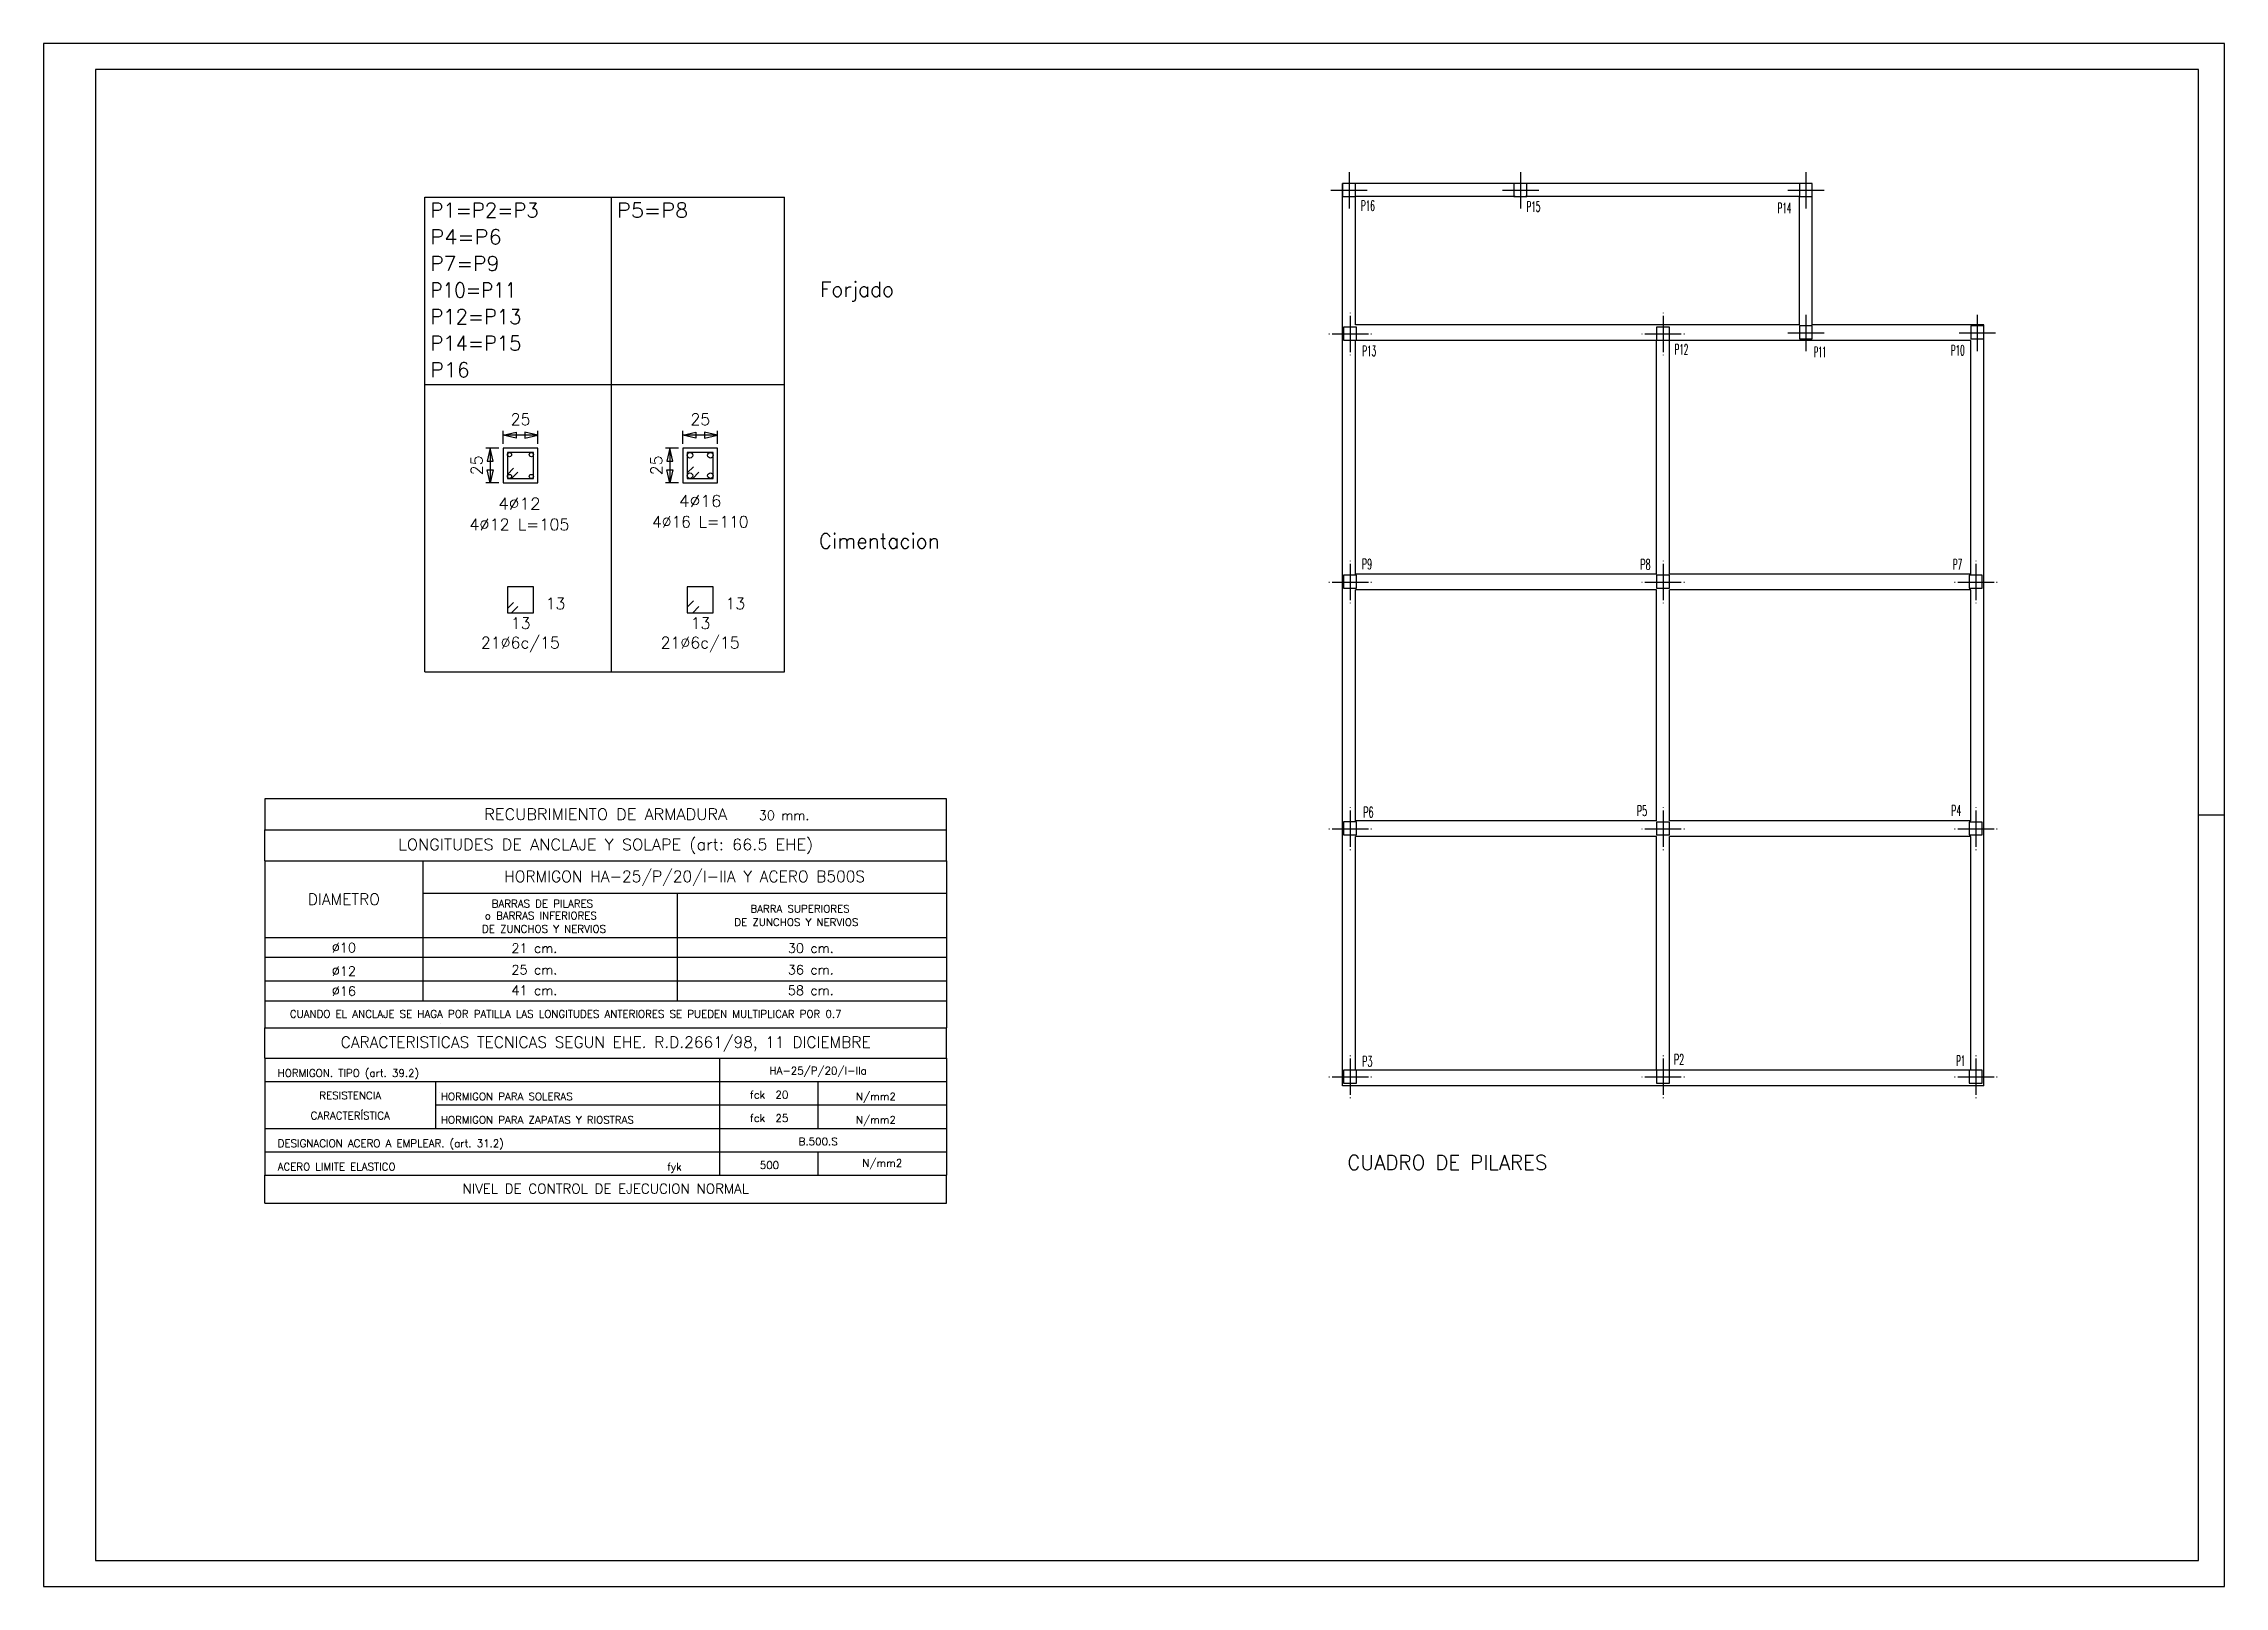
# Model space of a CAD drawing. Extents: x 34274 to 76274, y 51748 to 81448.
import ezdxf
from ezdxf.enums import TextEntityAlignment as Align

# ---------------------------------------------------------------- set-up
doc = ezdxf.new("R2010")
doc.units = 0
doc.header["$MEASUREMENT"] = 0
doc.linetypes.add('CONTINUA', pattern=[0])
doc.linetypes.add('CYPELINEA', pattern=[0])
doc.layers.get('0').update_dxf_attribs({"linetype": 'CONTINUOUS'})
for name, color, linetype in [('015', 1, 'CONTINUOUS'), ('025', 7, 'CONTINUOUS'), ('06', 60, 'CONTINUOUS'), ('0MUROS', 7, 'CONTINUOUS'), ('ARM_LONGITUDINAL', 3, 'CYPELINEA'), ('ARM_TRANSVERSAL', 2, 'CYPELINEA'), ('AZUL', 5, 'CONTINUOUS'), ('CIANO', 4, 'CONTINUOUS'), ('CUAD_LINEAS', 7, 'CYPELINEA'), ('DETALLES', 2, 'CONTINUOUS'), ('FORMATO', 7, 'CONTINUOUS'), ('PILAR_EJES', 1, 'CYPELINEA'), ('PILAR_RECT', 2, 'CYPELINEA'), ('PILAR_REF', 3, 'CYPELINEA'), ('REF_REFERENCIAS', 8, 'CYPELINEA'), ('SEC_BARRAS', 3, 'CYPELINEA'), ('SEC_COTAS', 4, 'CYPELINEA'), ('SEC_ESTRIBO', 2, 'CYPELINEA'), ('SEC_SECCION', 1, 'CYPELINEA'), ('TEXTOS', 7, 'CONTINUOUS'), ('VIGAS', 3, 'CYPELINEA'), ('VR', 3, 'CONTINUOUS')]:
    doc.layers.add(name, color=color, linetype=linetype)
doc.styles.add('ROMANS', font='ROMANS')
doc.styles.add('RP', font='ROMANS', dxfattribs={"height": 100})
doc.styles.get("Standard").update_dxf_attribs({"font": 'simplex.shx'})

# ---------------------------------------------------------------- blocks, each defined once
blk = doc.blocks.new('EHE')
at = {"layer": '025'}
for p, q in [((-86.38, 86.79), (-86.38, 94.66)), ((86.38, 86.79), (86.38, 94.66)), ((-86.38, 86.79), (86.38, 86.79)), ((-86.38, 44.47), (86.38, 44.47)), ((-86.38, 44.47), (86.38, 44.47)), ((-86.38, 36.81), (-86.38, 44.47)), ((86.38, 36.81), (86.38, 44.47)), ((-86.38, 36.81), (86.38, 36.81)), ((-86.38, 7.13), (86.38, 7.13)), ((-86.38, 0), (-86.38, 7.13)), ((86.38, 0), (86.38, 7.13)), ((-86.38, 0), (86.38, 0))]:
    blk.add_line(p, q, dxfattribs=at)
blk.add_lwpolyline([(-86.38, 94.66), (86.38, 94.66), (86.38, 102.52), (-86.38, 102.52)], close=True, dxfattribs=at)
at = {"layer": 'AZUL'}
for p, q in [((-41.86, 45.47), (-41.86, 45.5)), ((-29.18, 44.47), (-29.18, 44.49)), ((-42.06, 28.17), (-42.06, 28.19))]:
    blk.add_line(p, q, dxfattribs=at)
at = {"layer": 'CIANO'}
blk.add_line((-86.38, 44.47), (86.38, 44.47), dxfattribs=at)
blk.add_line((-86.38, 44.47), (86.38, 44.47), dxfattribs=at)
at = {"layer": 'VR'}
for p, q in [((-86.38, 86.79), (-86.38, 44.47)), ((-46.35, 86.79), (-46.35, 51.26)), ((86.38, 86.79), (86.38, 44.47)), ((86.38, 78.49), (-46.35, 78.49)), ((18.1, 78.49), (18.1, 51.26)), ((86.38, 67.3), (-86.38, 67.3)), ((86.38, 62.26), (-86.38, 62.26)), ((86.38, 56.31), (-86.38, 56.31)), ((86.38, 51.26), (-86.38, 51.26)), ((-86.38, 36.81), (-86.38, 7.13)), ((28.9, 7.13), (28.9, 36.81)), ((86.38, 36.81), (86.38, 7.13)), ((-86.38, 30.88), (86.38, 30.88)), ((-43.13, 30.88), (-43.13, 19)), ((53.86, 19), (53.86, 30.88)), ((-43.13, 24.94), (86.38, 24.94)), ((-86.38, 19), (86.38, 19)), ((-86.38, 13.07), (86.38, 13.07)), ((53.86, 7.13), (53.86, 13.07))]:
    blk.add_line(p, q, dxfattribs=at)
at = {"layer": '0MUROS', "linetype": 'Continuous', "style": 'ROMANS'}
for s, height, p in [('HORMIGON HA-25/P/20/I-IIA Y ACERO B500S', 2.8575, (20.01, 82.64)), ('DIAMETRO', 2.858, (-66.37, 77.05))]:
    blk.add_text(s, height=height, dxfattribs=at).set_placement(p, align=Align.MIDDLE)
at = {"layer": '0MUROS', "style": 'ROMANS'}
blk.add_text('NIVEL DE CONTROL DE EJECUCION NORMAL', height=2.4937, dxfattribs=at).set_placement((0, 3.72), align=Align.MIDDLE)
at = {"layer": 'DETALLES', "style": 'ROMANS'}
for s, height, p in [('o BARRAS INFERIORES', 1.905, (-30.65, 71.95)), ('BARRAS DE PILARES', 1.905, (-28.9, 74.99)), ('DE ZUNCHOS Y NERVIOS', 1.905, (32.62, 70.28)), ('BARRA SUPERIORES', 1.905, (36.69, 73.69)), ('DE ZUNCHOS Y NERVIOS', 1.905, (-31.35, 68.57)), ('21 cm.', 2.381, (-23.89, 63.47)), ('30 cm.', 2.381, (46.18, 63.47)), ('25 cm.', 2.381, (-23.89, 58.01)), ('36 cm.', 2.381, (46.18, 58.01)), ('41 cm.', 2.381, (-23.89, 52.78)), ('58 cm.', 2.381, (46.18, 52.78)), ('CUANDO EL ANCLAJE SE HAGA POR PATILLA LAS LONGITUDES ANTERIORES SE PUEDEN MULTIPLICAR POR 0.7', 1.905, (-80.07, 47.03)), ('HORMIGON. TIPO (art. 39.2)', 1.905, (-83.15, 32.06)), ('HORMIGON PARA SOLERAS', 1.905, (-41.77, 26.13)), ('N/mm2', 1.905, (63.44, 26.13)), ('N/mm2', 1.905, (63.44, 20.19)), ('HORMIGON PARA ZAPATAS Y RIOSTRAS', 1.905, (-41.77, 20.19)), ('DESIGNACION ACERO A EMPLEAR. (art. 31.2)', 1.905, (-83.15, 14.25)), ('ACERO LIMITE ELASTICO', 1.905, (-83.15, 8.32)), ('fyk', 1.905, (15.57, 8.32))]:
    blk.add_text(s, height=height, dxfattribs=at).set_placement(p)
for s, height, p in [('%%C10', 2.381, (-66.37, 64.78)), ('%%C12', 2.381, (-66.37, 58.83)), ('%%C16', 2.381, (-66.37, 53.79)), ('HA-25/P/20/I-IIa', 1.905, (53.86, 33.47)), ('RESISTENCIA', 1.905, (-64.76, 27.34)), ('fck  20', 1.905, (41.44, 27.53)), ('CARACTERÍSTICA', 1.905, (-64.76, 22.54)), ('fck  25', 1.905, (41.44, 21.6)), ('B.500.S', 1.905, (53.86, 15.66)), ('N/mm2', 1.905, (70.12, 10.1)), ('500', 1.905, (41.51, 9.69))]:
    blk.add_text(s, height=height, dxfattribs=at).set_placement(p, align=Align.MIDDLE)
at = {"layer": 'FORMATO', "color": 7, "style": 'ROMANS', "width": 1.05}
for s, p in [('RECUBRIMIENTO DE ARMADURA', (0, 98.59)), ('LONGITUDES DE ANCLAJE Y SOLAPE (art: 66.5 EHE)', (0, 90.72))]:
    blk.add_text(s, height=2.8575, dxfattribs=at).set_placement(p, align=Align.MIDDLE)
at = {"layer": 'FORMATO', "color": 7, "style": 'ROMANS'}
blk.add_text('CARACTERISTICAS TECNICAS SEGUN EHE. R.D.2661/98, 11 DICIEMBRE', height=2.8575, dxfattribs=at).set_placement((0, 40.64), align=Align.MIDDLE)
at = {"layer": 'TEXTOS', "style": 'RP'}
blk.add_text('30 mm.', height=2.375, dxfattribs=at).set_placement((45.23, 98.32), align=Align.MIDDLE)

msp = doc.modelspace()

# ---------------------------------------------------------------- linework, layer by layer
at = {"layer": '015'}
msp.add_line((75774, 66598), (76274, 66598), dxfattribs=at)
at = {"layer": '015', "linetype": 'CONTINUA'}
msp.add_lwpolyline([(34274, 51748), (76274, 51748), (76274, 81448), (34274, 81448)], close=True, dxfattribs=at)
at = {"layer": '06', "color": 6}
msp.add_lwpolyline([(35274, 52248), (75774, 52248), (75774, 80948), (35274, 80948)], close=True, dxfattribs=at)
at = {"layer": 'CUAD_LINEAS', "color": 5}
for p, q in [((41616, 74886), (41616, 78489)), ((41616, 78489), (45209, 78489)), ((45208, 78489), (48542, 78489)), ((45209, 74886), (45209, 78489)), ((48542, 74886), (48542, 78489)), ((41616, 74886), (45209, 74886)), ((41616, 69353), (41616, 74886)), ((45208, 74886), (48542, 74886)), ((45209, 69353), (45209, 74886)), ((48542, 69353), (48542, 74886)), ((41616, 69353), (45209, 69353)), ((45208, 69353), (48542, 69353))]:
    msp.add_line(p, q, dxfattribs=at)
at = {"layer": 'PILAR_EJES'}
for p, q in [((59415, 78974), (59415, 78274)), ((62720, 78974), (62720, 78274)), ((68215, 78974), (68215, 78274)), ((59065, 78624), (59765, 78624)), ((62370, 78624), (63070, 78624)), ((67865, 78624), (68565, 78624)), ((59438, 76268), (59438, 76258)), ((59438, 76208), (59438, 75508)), ((65463, 76268), (65463, 76258)), ((65463, 76208), (65463, 75508)), ((68215, 76230), (68215, 75530)), ((71515, 76230), (71515, 75530)), ((59028, 75858), (59038, 75858)), ((59088, 75858), (59788, 75858)), ((59838, 75858), (59848, 75858)), ((65053, 75858), (65063, 75858)), ((65113, 75858), (65813, 75858)), ((65863, 75858), (65873, 75858)), ((67865, 75880), (68565, 75880)), ((71165, 75880), (71865, 75880)), ((59438, 75458), (59438, 75448)), ((65463, 75458), (65463, 75448)), ((59438, 71493), (59438, 71483)), ((59438, 71433), (59438, 70733)), ((65463, 71493), (65463, 71483)), ((65463, 71433), (65463, 70733)), ((71488, 71493), (71488, 71483)), ((71488, 71433), (71488, 70733)), ((59028, 71083), (59038, 71083)), ((59088, 71083), (59788, 71083)), ((59838, 71083), (59848, 71083)), ((65053, 71083), (65063, 71083)), ((65113, 71083), (65813, 71083)), ((65863, 71083), (65873, 71083)), ((71078, 71083), (71088, 71083)), ((71138, 71083), (71838, 71083)), ((71888, 71083), (71898, 71083)), ((59438, 70683), (59438, 70673)), ((65463, 70683), (65463, 70673)), ((71488, 70683), (71488, 70673)), ((59438, 66743), (59438, 66733)), ((59438, 66683), (59438, 65983)), ((65463, 66743), (65463, 66733)), ((65463, 66683), (65463, 65983)), ((71488, 66743), (71488, 66733)), ((71488, 66683), (71488, 65983)), ((59028, 66333), (59038, 66333)), ((59088, 66333), (59788, 66333)), ((59838, 66333), (59848, 66333)), ((65053, 66333), (65063, 66333)), ((65113, 66333), (65813, 66333)), ((65863, 66333), (65873, 66333)), ((71078, 66333), (71088, 66333)), ((71138, 66333), (71838, 66333)), ((71888, 66333), (71898, 66333)), ((59438, 65933), (59438, 65923)), ((65463, 65933), (65463, 65923)), ((71488, 65933), (71488, 65923)), ((59438, 61968), (59438, 61958)), ((59438, 61908), (59438, 61208)), ((65463, 61968), (65463, 61958)), ((65463, 61908), (65463, 61208)), ((71488, 61968), (71488, 61958)), ((71488, 61908), (71488, 61208)), ((59028, 61558), (59038, 61558)), ((59088, 61558), (59788, 61558)), ((59838, 61558), (59848, 61558)), ((65053, 61558), (65063, 61558)), ((65113, 61558), (65813, 61558)), ((65863, 61558), (65873, 61558)), ((71078, 61558), (71088, 61558)), ((71138, 61558), (71838, 61558)), ((71888, 61558), (71898, 61558)), ((59438, 61158), (59438, 61148)), ((65463, 61158), (65463, 61148)), ((71488, 61158), (71488, 61148))]:
    msp.add_line(p, q, dxfattribs=at)
at = {"layer": 'PILAR_RECT', "linetype": 'Continuous'}
for points in [[(59288, 78508), (59538, 78508), (59538, 78758), (59288, 78758)], [(62592, 78508), (62842, 78508), (62842, 78758), (62592, 78758)], [(68088, 78508), (68338, 78508), (68338, 78758), (68088, 78758)], [(59310, 75742), (59560, 75742), (59560, 75992), (59310, 75992)], [(65335, 75742), (65585, 75742), (65585, 75992), (65335, 75992)], [(68088, 75763), (68338, 75763), (68338, 76013), (68088, 76013)], [(71388, 75763), (71638, 75763), (71638, 76013), (71388, 76013)], [(59310, 70967), (59560, 70967), (59560, 71217), (59310, 71217)], [(65336, 70963), (65586, 70963), (65586, 71213), (65336, 71213)], [(71361, 70963), (71611, 70963), (71611, 71213), (71361, 71213)], [(59310, 66217), (59560, 66217), (59560, 66467), (59310, 66467)], [(65336, 66213), (65586, 66213), (65586, 66463), (65336, 66463)], [(71361, 66213), (71611, 66213), (71611, 66463), (71361, 66463)], [(59311, 61438), (59561, 61438), (59561, 61688), (59311, 61688)], [(65336, 61438), (65586, 61438), (65586, 61688), (65336, 61688)], [(71361, 61438), (71611, 61438), (71611, 61688), (71361, 61688)]]:
    msp.add_lwpolyline(points, close=True, dxfattribs=at)
at = {"layer": 'SEC_BARRAS'}
for centre, radius in [((43247, 73536), 40), ((43667, 73536), 40), ((46722, 73523), 53.3), ((47116, 73523), 53.3), ((43247, 73116), 40), ((43667, 73116), 40), ((46722, 73130), 53.3), ((47116, 73130), 53.3)]:
    msp.add_circle(centre, radius, dxfattribs=at)
at = {"layer": 'SEC_COTAS', "color": 2}
for p, q in [((43123, 73743), (43123, 73993)), ((43123, 73910), (43373, 73968)), ((43373, 73968), (43373, 73851)), ((43790, 73910), (43540, 73968)), ((43540, 73968), (43540, 73851)), ((43790, 73743), (43790, 73993)), ((46586, 73743), (46586, 73993)), ((46586, 73910), (46836, 73968)), ((46836, 73968), (46836, 73851)), ((47002, 73968), (47002, 73851)), ((47252, 73910), (47002, 73968)), ((47252, 73743), (47252, 73993)), ((43040, 73660), (42790, 73660)), ((42873, 73660), (42815, 73410)), ((42932, 73410), (42873, 73660)), ((42873, 73660), (42873, 72993)), ((43790, 73910), (43123, 73910)), ((43373, 73851), (43123, 73910)), ((43540, 73851), (43790, 73910)), ((46502, 73660), (46252, 73660)), ((46336, 73660), (46277, 73410)), ((46394, 73410), (46336, 73660)), ((46336, 73660), (46336, 72993)), ((46836, 73851), (46586, 73910)), ((47252, 73910), (46586, 73910)), ((47002, 73851), (47252, 73910)), ((42815, 73410), (42932, 73410)), ((42815, 73243), (42932, 73243)), ((42873, 72993), (42815, 73243)), ((42932, 73243), (42873, 72993)), ((46277, 73410), (46394, 73410)), ((46277, 73243), (46394, 73243)), ((46336, 72993), (46277, 73243)), ((46394, 73243), (46336, 72993)), ((43040, 72993), (42790, 72993)), ((46502, 72993), (46252, 72993))]:
    msp.add_line(p, q, dxfattribs=at)
at = {"layer": 'SEC_ESTRIBO'}
for p, q in [((43707, 73576), (43207, 73576)), ((43207, 73576), (43207, 73076)), ((43707, 73076), (43707, 73576)), ((46669, 73576), (46669, 73076)), ((47169, 73576), (46669, 73576)), ((47169, 73076), (47169, 73576)), ((43207, 73156), (43325, 73275)), ((43287, 73076), (43405, 73195)), ((46669, 73183), (46787, 73301)), ((46776, 73076), (46894, 73195)), ((43207, 73076), (43707, 73076)), ((46669, 73076), (47169, 73076)), ((43707, 70993), (43207, 70993)), ((43207, 70993), (43207, 70493)), ((43707, 70493), (43707, 70993)), ((46669, 70993), (46669, 70493)), ((47169, 70993), (46669, 70993)), ((47169, 70493), (47169, 70993)), ((43207, 70573), (43325, 70691)), ((43287, 70493), (43405, 70611)), ((46669, 70600), (46787, 70718)), ((46776, 70493), (46894, 70611)), ((43207, 70493), (43707, 70493)), ((46669, 70493), (47169, 70493))]:
    msp.add_line(p, q, dxfattribs=at)
at = {"layer": 'SEC_SECCION'}
for p, q in [((43790, 73660), (43123, 73660)), ((43123, 73660), (43123, 72993)), ((43790, 72993), (43790, 73660)), ((46586, 73660), (46586, 72993)), ((47252, 73660), (46586, 73660)), ((47252, 72993), (47252, 73660)), ((43123, 72993), (43790, 72993)), ((46586, 72993), (47252, 72993))]:
    msp.add_line(p, q, dxfattribs=at)
at = {"layer": 'VIGAS'}
for p, q in [((62713, 78758), (59288, 78758)), ((59288, 75858), (59288, 78758)), ((68338, 78758), (62713, 78758)), ((68338, 76033), (68338, 78758)), ((62613, 78508), (59538, 78508)), ((59538, 76033), (59538, 78508)), ((68088, 78508), (62813, 78508)), ((68088, 76033), (68088, 78508)), ((65463, 76033), (59538, 76033)), ((68088, 76033), (65463, 76033)), ((71638, 76033), (68338, 76033)), ((71638, 71083), (71638, 76033)), ((59288, 71083), (59288, 75858)), ((65338, 75733), (59538, 75733)), ((59538, 71233), (59538, 75733)), ((65338, 71233), (65338, 75733)), ((68213, 75733), (65588, 75733)), ((65588, 71233), (65588, 75733)), ((71388, 75733), (68213, 75733)), ((71388, 71233), (71388, 75733)), ((59288, 66333), (59288, 71083)), ((65338, 71233), (59538, 71233)), ((71388, 71233), (65588, 71233)), ((71638, 66333), (71638, 71083)), ((65338, 70933), (59538, 70933)), ((59538, 66483), (59538, 70933)), ((65338, 66483), (65338, 70933)), ((65588, 66483), (65588, 70933)), ((71388, 70933), (65588, 70933)), ((71388, 66483), (71388, 70933)), ((65338, 66483), (59538, 66483)), ((71388, 66483), (65588, 66483)), ((59288, 61383), (59288, 66333)), ((59538, 61683), (59538, 66183)), ((65338, 66183), (59538, 66183)), ((65338, 61683), (65338, 66183)), ((65588, 61683), (65588, 66183)), ((71388, 66183), (65588, 66183)), ((71388, 61683), (71388, 66183)), ((71638, 61383), (71638, 66333)), ((65463, 61383), (59288, 61383)), ((65338, 61683), (59538, 61683)), ((71638, 61383), (65463, 61383)), ((71388, 61683), (65588, 61683))]:
    msp.add_line(p, q, dxfattribs=at)

# ---------------------------------------------------------------- block references
at = {"linetype": 'Continuous', "xscale": 75.97323871079273, "yscale": 75.97323871079273, "zscale": 75.97323871079273}
msp.add_blockref('EHE', (45099, 59122), dxfattribs=at)

# ---------------------------------------------------------------- texts
for s, height, p in [('Forjado', 284.5, (49227, 76576)), ('Cimentacion', 284.48, (49204, 71730)), ('CUADRO DE PILARES', 280, (59383, 59768))]:
    msp.add_text(s, height=height).set_placement(p)
at = {"layer": 'ARM_LONGITUDINAL'}
for s, height, width, p, p2 in [('4%%c12', 222.2, 1.121041, (43028, 72479), (43847, 72479)), ('4%%c16', 222.2, 1.137527, (46512, 72531), (47330, 72531)), ('4%%c12 L=105', 222.17, 0.974722, (42473, 72079), (44402, 72079)), ('4%%c16 L=110', 222.17, 0.958149, (45994, 72131), (47849, 72131))]:
    msp.add_text(s, height=height, dxfattribs=dict(at, width=width)).set_placement(p, p2, align=Align.FIT)
at = {"layer": 'ARM_TRANSVERSAL'}
for s, p in [('25', (43269, 74104)), ('25', (46731, 74104)), ('13', (43942, 70558)), ('13', (47405, 70558)), ('13', (43272, 70179)), ('13', (46734, 70179))]:
    msp.add_text(s, height=222.2, dxfattribs=at).set_placement(p)
for p in [(42724, 73138), (46187, 73138)]:
    msp.add_text('25', height=222.2, rotation=90, dxfattribs=at).set_placement(p)
at = {"layer": 'ARM_TRANSVERSAL', "width": 0.991955}
for p, p2 in [((42696, 69804), (44217, 69804)), ((46158, 69804), (47680, 69804))]:
    msp.add_text('21%%c6c/15', height=222.2, dxfattribs=at).set_placement(p, p2, align=Align.FIT)
at = {"layer": 'PILAR_REF'}
for s, width, p, p2 in [('P16', 0.55965, (59645, 78228), (59912, 78228)), ('P15', 0.548676, (62834, 78211), (63100, 78211)), ('P14', 0.538125, (67667, 78182), (67934, 78182)), ('P13', 0.548676, (59671, 75433), (59937, 75433)), ('P12', 0.548676, (65684, 75461), (65950, 75461)), ('P11', 0.58375, (68370, 75411), (68604, 75411)), ('P10', 0.548676, (71006, 75445), (71272, 75445)), ('P9', 0.617647, (59660, 71329), (59860, 71329)), ('P8', 0.6, (65024, 71322), (65224, 71322)), ('P7', 0.5505, (71043, 71324), (71226, 71324)), ('P4', 0.583333, (71009, 66585), (71209, 66585)), ('P6', 0.617647, (59687, 66552), (59887, 66552)), ('P5', 0.6, (64956, 66579), (65156, 66579)), ('P3', 0.6, (59666, 61756), (59866, 61756)), ('P2', 0.6, (65670, 61792), (65870, 61792)), ('P1', 0.672404, (71112, 61766), (71279, 61766))]:
    msp.add_text(s, height=200, dxfattribs=dict(at, width=width)).set_placement(p, p2, align=Align.FIT)
at = {"layer": 'REF_REFERENCIAS', "color": 2}
for s, width, p, p2 in [('P1=P2=P3', 0.933429, (41722, 78098), (43809, 78098)), ('P5=P8', 0.995059, (45315, 78098), (46690, 78098)), ('P4=P6', 1.004912, (41722, 77586), (43097, 77586)), ('P7=P9', 0.969829, (41722, 77074), (43049, 77074)), ('P10=P11', 0.980157, (41722, 76562), (43382, 76562)), ('P12=P13', 0.966036, (41722, 76050), (43476, 76050)), ('P14=P15', 0.966036, (41722, 75538), (43476, 75538)), ('P16', 1.119685, (41722, 75026), (42481, 75026))]:
    msp.add_text(s, height=284.5, dxfattribs=dict(at, width=width)).set_placement(p, p2, align=Align.FIT)

doc.saveas('drawing.dxf')
